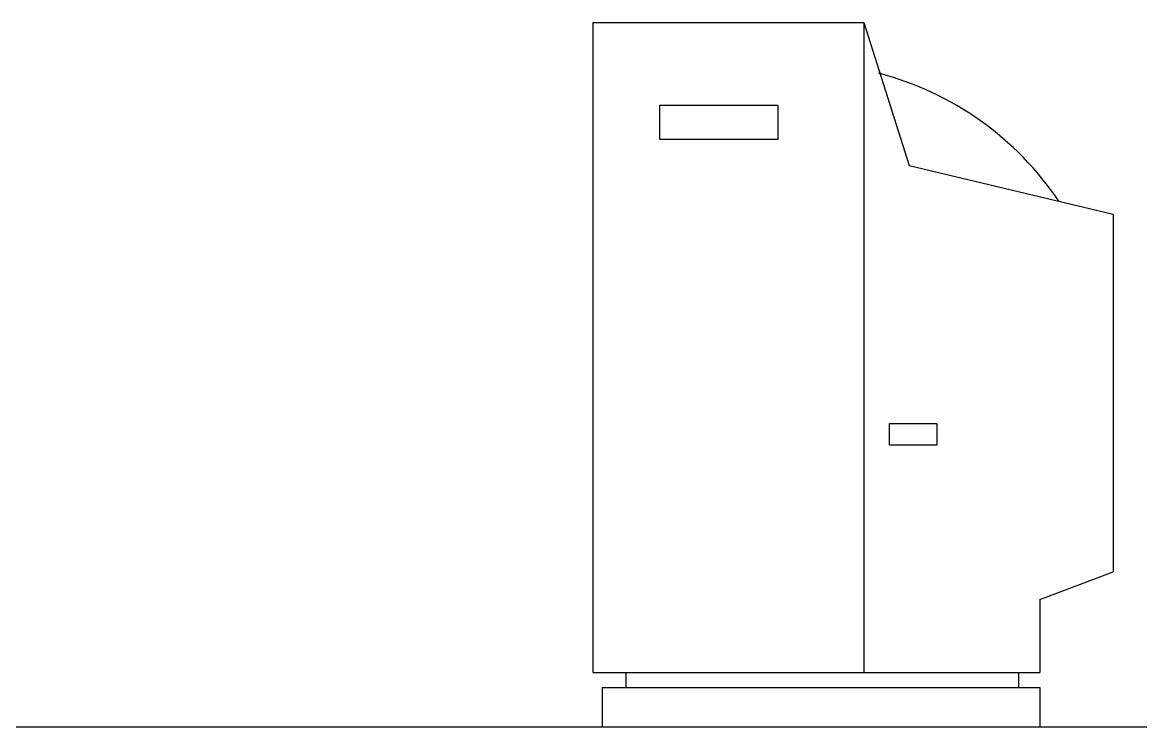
# Model space of a CAD drawing. Header units: inches. Extents: x 11.8 to 54.3, y 10.8 to 35.6.
# Drawn here: x 28.055 to 29.087, y 26.498 to 27.149 of the extents above; entities that cross this region are included whole.
import ezdxf

# ---------------------------------------------------------------- set-up
doc = ezdxf.new("R2010")
doc.units = ezdxf.units.IN
doc.header["$MEASUREMENT"] = 0
doc.layers.add('02', color=2, linetype='Continuous')
doc.layers.add('1', color=1, linetype='Continuous')

msp = doc.modelspace()

# ---------------------------------------------------------------- linework, layer by layer
at = {"layer": '02'}
for p, q in [((28.5814, 27.149), (28.8317, 27.149)), ((28.5814, 27.149), (28.5814, 26.5484)), ((28.8317, 27.149), (28.8317, 26.5484)), ((28.8317, 27.149), (28.8735, 27.0168)), ((28.6432, 27.0725), (28.7523, 27.0725)), ((28.6432, 27.0408), (28.6432, 27.0725)), ((28.7523, 27.0725), (28.7523, 27.0408)), ((28.7523, 27.0408), (28.6432, 27.0408)), ((28.8735, 27.0168), (29.0619, 26.9718)), ((29.0619, 26.9718), (29.0619, 26.6414)), ((28.8553, 26.7784), (28.899, 26.7784)), ((28.8553, 26.7585), (28.8553, 26.7784)), ((28.899, 26.7784), (28.899, 26.7585)), ((28.899, 26.7585), (28.8553, 26.7585)), ((28.9941, 26.6158), (29.0619, 26.6414)), ((28.9941, 26.6158), (28.9941, 26.5484)), ((28.5814, 26.5484), (28.9941, 26.5484)), ((28.612, 26.5484), (28.612, 26.5344)), ((28.9743, 26.5484), (28.9743, 26.5344)), ((28.59, 26.5344), (28.9941, 26.5344)), ((28.59, 26.5344), (28.59, 26.4983)), ((28.9941, 26.5344), (28.9941, 26.4983)), ((28.59, 26.4983), (28.9941, 26.4983))]:
    msp.add_line(p, q, dxfattribs=at)
msp.add_arc((28.772, 26.8227), 0.2887, 33.9185, 75.2808, dxfattribs=at)
at = {"layer": '1'}
msp.add_line((12.1152, 26.4983), (32.4414, 26.4983), dxfattribs=at)

doc.saveas('drawing.dxf')
